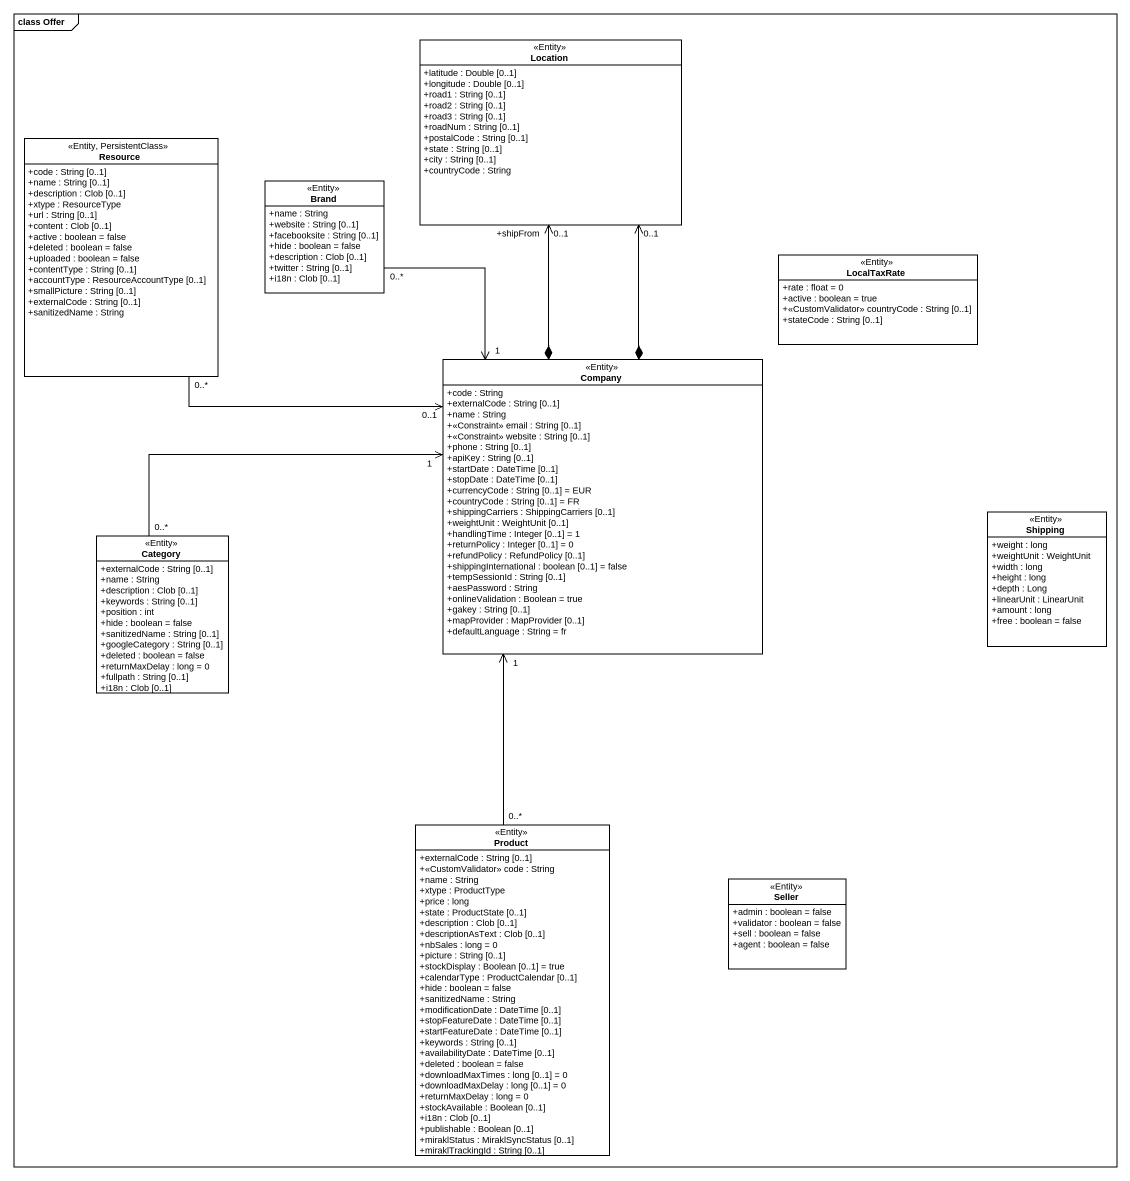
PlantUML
@startuml
mainframe class Offer
hide circle
hide empty members
skinparam classAttributeIconSize 0
class Location <<Entity>> {
  +latitude : Double [0..1]
  +longitude : Double [0..1]
  +road1 : String [0..1]
  +road2 : String [0..1]
  +road3 : String [0..1]
  +roadNum : String [0..1]
  +postalCode : String [0..1]
  +state : String [0..1]
  +city : String [0..1]
  +countryCode : String
}
class Resource <<Entity, PersistentClass>> {
  +code : String [0..1]
  +name : String [0..1]
  +description : Clob [0..1]
  +xtype : ResourceType
  +url : String [0..1]
  +content : Clob [0..1]
  +active : boolean = false
  +deleted : boolean = false
  +uploaded : boolean = false
  +contentType : String [0..1]
  +accountType : ResourceAccountType [0..1]
  +smallPicture : String [0..1]
  +externalCode : String [0..1]
  +sanitizedName : String
}
class Brand <<Entity>> {
  +name : String
  +website : String [0..1]
  +facebooksite : String [0..1]
  +hide : boolean = false
  +description : Clob [0..1]
  +twitter : String [0..1]
  +i18n : Clob [0..1]
}
class LocalTaxRate <<Entity>> {
  +rate : float = 0
  +active : boolean = true
  +<<CustomValidator>> countryCode : String [0..1]
  +stateCode : String [0..1]
}
class Company <<Entity>> {
  +code : String
  +externalCode : String [0..1]
  +name : String
  +<<Constraint>> email : String [0..1]
  +<<Constraint>> website : String [0..1]
  +phone : String [0..1]
  +apiKey : String [0..1]
  +startDate : DateTime [0..1]
  +stopDate : DateTime [0..1]
  +currencyCode : String [0..1] = EUR
  +countryCode : String [0..1] = FR
  +shippingCarriers : ShippingCarriers [0..1]
  +weightUnit : WeightUnit [0..1]
  +handlingTime : Integer [0..1] = 1
  +returnPolicy : Integer [0..1] = 0
  +refundPolicy : RefundPolicy [0..1]
  +shippingInternational : boolean [0..1] = false
  +tempSessionId : String [0..1]
  +aesPassword : String
  +onlineValidation : Boolean = true
  +gakey : String [0..1]
  +mapProvider : MapProvider [0..1]
  +defaultLanguage : String = fr
}
class Shipping <<Entity>> {
  +weight : long
  +weightUnit : WeightUnit
  +width : long
  +height : long
  +depth : Long
  +linearUnit : LinearUnit
  +amount : long
  +free : boolean = false
}
class Category <<Entity>> {
  +externalCode : String [0..1]
  +name : String
  +description : Clob [0..1]
  +keywords : String [0..1]
  +position : int
  +hide : boolean = false
  +sanitizedName : String [0..1]
  +googleCategory : String [0..1]
  +deleted : boolean = false
  +returnMaxDelay : long = 0
  +fullpath : String [0..1]
  +i18n : Clob [0..1]
}
class Product <<Entity>> {
  +externalCode : String [0..1]
  +<<CustomValidator>> code : String
  +name : String
  +xtype : ProductType
  +price : long
  +state : ProductState [0..1]
  +description : Clob [0..1]
  +descriptionAsText : Clob [0..1]
  +nbSales : long = 0
  +picture : String [0..1]
  +stockDisplay : Boolean [0..1] = true
  +calendarType : ProductCalendar [0..1]
  +hide : boolean = false
  +sanitizedName : String
  +modificationDate : DateTime [0..1]
  +stopFeatureDate : DateTime [0..1]
  +startFeatureDate : DateTime [0..1]
  +keywords : String [0..1]
  +availabilityDate : DateTime [0..1]
  +deleted : boolean = false
  +downloadMaxTimes : long [0..1] = 0
  +downloadMaxDelay : long [0..1] = 0
  +returnMaxDelay : long = 0
  +stockAvailable : Boolean [0..1]
  +i18n : Clob [0..1]
  +publishable : Boolean [0..1]
  +miraklStatus : MiraklSyncStatus [0..1]
  +miraklTrackingId : String [0..1]
}
class Seller <<Entity>> {
  +admin : boolean = false
  +validator : boolean = false
  +sell : boolean = false
  +agent : boolean = false
}
Company *-up-> "+shipFrom\n0..1" Location
Company *-up-> "0..1" Location
Company "0..1" <-left- "0..*" Resource
Company "1" <-up- "0..*" Brand
Company "1" <-left- "0..*" Category
Company "1" <-- "0..*" Product
@enduml
